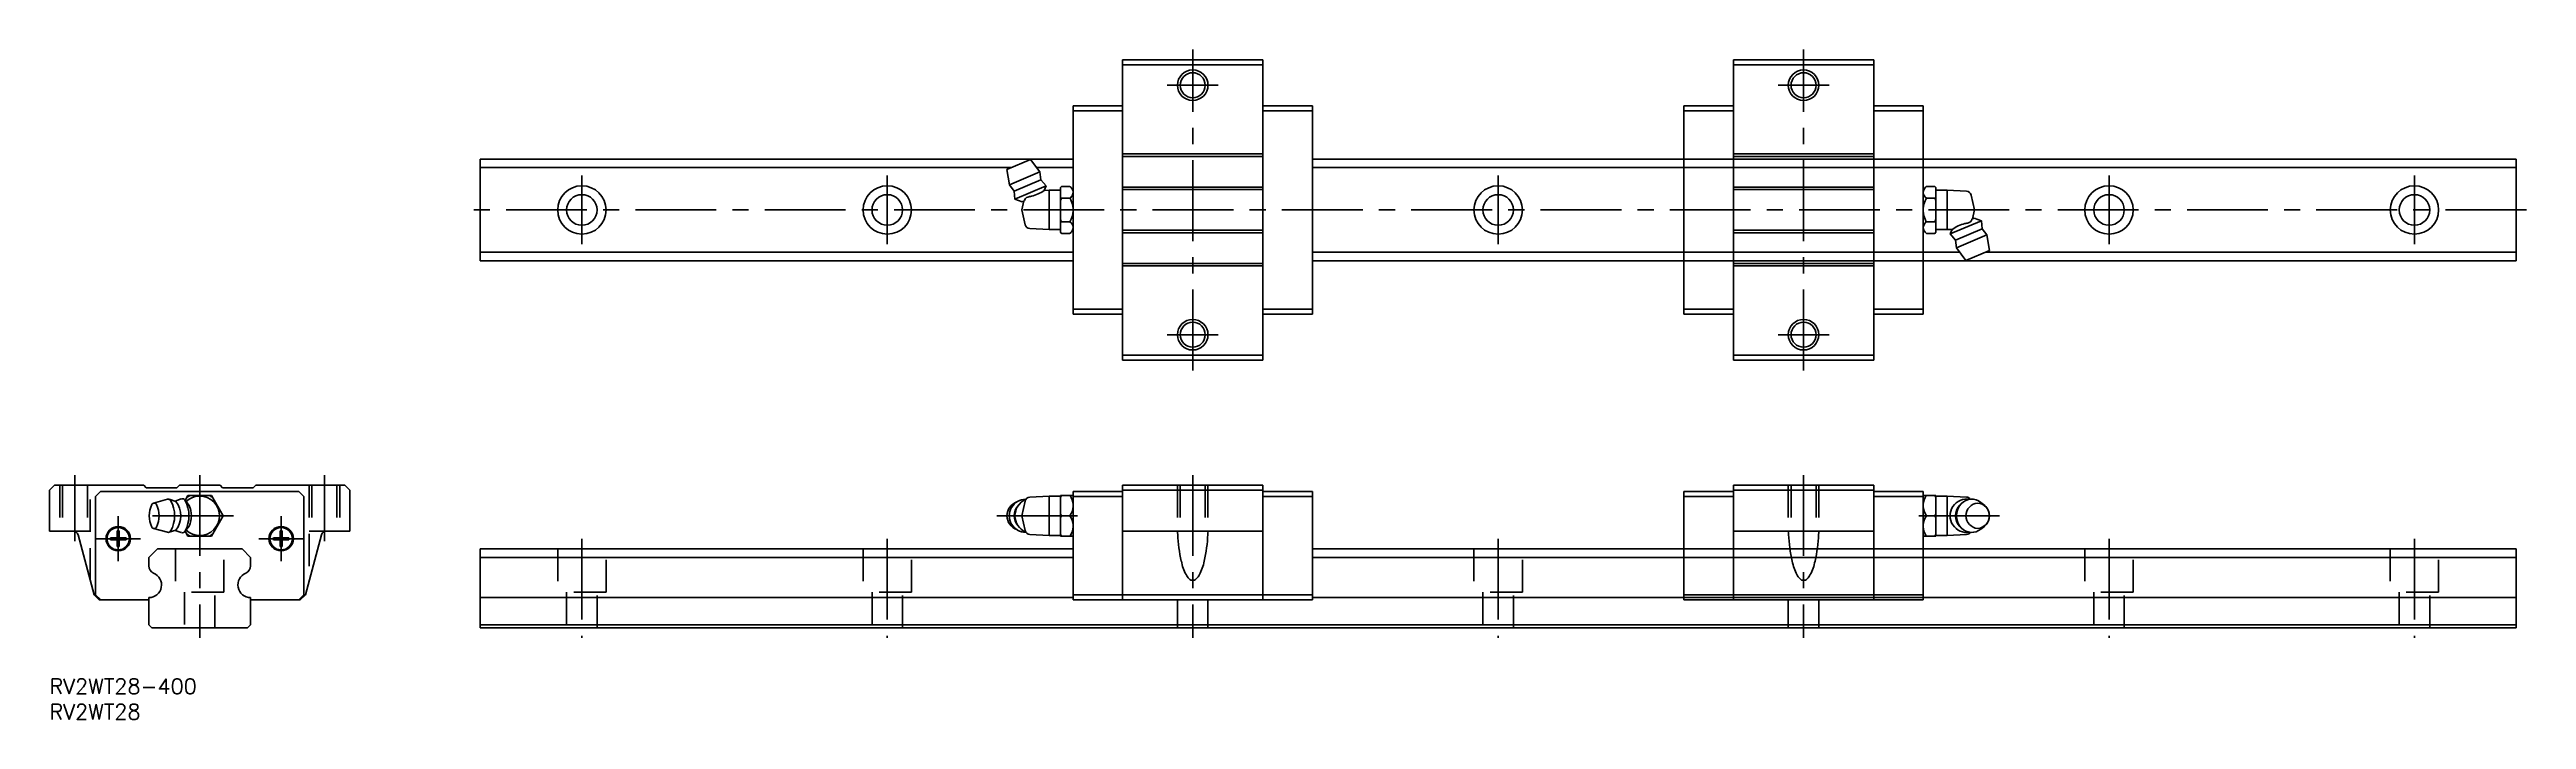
# Model space of a CAD drawing. Extents: x 0 to 487, y -8 to 124.
import ezdxf

# ---------------------------------------------------------------- set-up
doc = ezdxf.new("R2010")
doc.units = 0
doc.header["$LTSCALE"] = 0.5
doc.linetypes.add('CENTER', pattern=[50.8, 31.75, -6.35, 6.35, -6.35])
doc.linetypes.add('DASHED', pattern=[19.05, 12.7, -6.35])
for name, color, linetype in [('MSM_CENTER', 1, 'CENTER'), ('MSM_CONTINUOUS', 7, 'CONTINUOUS'), ('MSM_DASHED', 4, 'DASHED'), ('MSM_NARROW', 5, 'CONTINUOUS'), ('MSM_PART_NUMBER', 7, 'CONTINUOUS')]:
    doc.layers.add(name, color=color, linetype=linetype)
doc.styles.get("Standard").update_dxf_attribs({"font": 'txt.shx', "height": 2, "bigfont": 'bigfont.shx'})

# ---------------------------------------------------------------- blocks, each defined once
blk = doc.blocks.new('*U50')
at = {"layer": 'MSM_PART_NUMBER'}
blk.add_text('RV2WT28-400', height=3, dxfattribs=at).set_placement((0, -3))
blk = doc.blocks.new('*U51')
at = {"layer": 'MSM_PART_NUMBER'}
blk.add_text('RV2WT28', height=3, dxfattribs=at).set_placement((0, -8))

msp = doc.modelspace()

# ---------------------------------------------------------------- linework, layer by layer
at = {"layer": 'MSM_CENTER'}
for p, q in [((224.57, 60.56), (224.57, 123.56)), ((344.57, 60.56), (344.57, 123.56)), ((219.57, 116.56), (229.57, 116.56)), ((349.57, 116.56), (339.57, 116.56)), ((104.57, 85.31), (104.57, 98.81)), ((164.57, 85.31), (164.57, 98.81)), ((284.57, 85.31), (284.57, 98.81)), ((404.57, 85.31), (404.57, 98.81)), ((464.57, 85.31), (464.57, 98.81)), ((486.57, 92.06), (82.57, 92.06)), ((219.57, 67.56), (229.57, 67.56)), ((349.57, 67.56), (339.57, 67.56)), ((5, 40), (5, 27)), ((29.5, 40), (29.5, 8)), ((54, 40), (54, 27)), ((224.57, 40), (224.57, 8)), ((344.57, 40), (344.57, 8)), ((13.5, 23.1), (13.5, 31.9)), ((36.11, 32), (17.6, 32)), ((45.5, 23.1), (45.5, 31.9)), ((186.07, 32), (203.07, 32)), ((383.07, 32), (366.07, 32)), ((9.1, 27.5), (17.9, 27.5)), ((41.1, 27.5), (49.9, 27.5)), ((104.57, 27.5), (104.57, 8)), ((164.57, 27.5), (164.57, 8)), ((284.57, 27.5), (284.57, 8)), ((404.57, 27.5), (404.57, 8)), ((464.57, 27.5), (464.57, 8))]:
    msp.add_line(p, q, dxfattribs=at)
at = {"layer": 'MSM_CONTINUOUS'}
for p, q in [((210.77, 121.56), (238.37, 121.56)), ((210.77, 62.56), (210.77, 121.56)), ((210.77, 120.56), (238.37, 120.56)), ((238.37, 62.56), (238.37, 121.56)), ((358.37, 121.56), (330.77, 121.56)), ((330.77, 62.56), (330.77, 121.56)), ((358.37, 120.56), (330.77, 120.56)), ((358.37, 62.56), (358.37, 121.56)), ((201.07, 71.61), (201.07, 112.51)), ((201.07, 112.51), (210.77, 112.51)), ((248.07, 112.51), (238.37, 112.51)), ((248.07, 71.61), (248.07, 112.51)), ((321.07, 112.51), (330.77, 112.51)), ((321.07, 71.61), (321.07, 112.51)), ((368.07, 112.51), (358.37, 112.51)), ((368.07, 71.61), (368.07, 112.51)), ((201.07, 111.52), (210.77, 111.52)), ((248.07, 111.52), (238.37, 111.52)), ((321.07, 111.52), (330.77, 111.52)), ((368.07, 111.52), (358.37, 111.52)), ((210.77, 103.06), (238.37, 103.06)), ((210.77, 102.56), (238.37, 102.56)), ((358.37, 103.06), (330.77, 103.06)), ((358.37, 102.56), (330.77, 102.56)), ((201.07, 102.06), (84.57, 102.06)), ((84.57, 102.06), (84.57, 82.06)), ((188.9, 100.38), (84.57, 100.38)), ((188.07, 100.03), (192.68, 101.98)), ((188.07, 100.03), (188.55, 96.97)), ((188.55, 96.97), (194.55, 99.52)), ((189.52, 95.76), (194.74, 97.97)), ((194.55, 99.52), (192.68, 101.98)), ((201.07, 100.38), (193.89, 100.38)), ((194.74, 97.97), (194.55, 99.52)), ((195.79, 96.79), (194.74, 97.97)), ((484.57, 102.06), (248.07, 102.06)), ((484.57, 100.38), (248.07, 100.38)), ((484.57, 102.06), (484.57, 82.06)), ((188.55, 96.97), (189.52, 95.76)), ((189.52, 95.76), (189.64, 94.18)), ((189.64, 94.18), (195.79, 96.79)), ((189.64, 94.18), (191.04, 93.68)), ((191.38, 93.83), (190.97, 92.06)), ((191.04, 93.68), (191.51, 93.88)), ((195.38, 95.88), (195.79, 96.79)), ((196.37, 95.94), (195.38, 95.88)), ((198.57, 95.94), (196.37, 95.94)), ((196.37, 95.94), (196.37, 88.19)), ((198.79, 96.68), (198.57, 96.46)), ((198.57, 96.45), (198.79, 96.68)), ((198.57, 96.46), (198.57, 87.66)), ((198.79, 94.37), (198.57, 94.6)), ((198.57, 93.91), (198.79, 94.37)), ((198.79, 96.68), (200.46, 96.68)), ((198.79, 94.37), (200.46, 94.37)), ((201.07, 96.06), (200.46, 96.68)), ((210.77, 96.56), (238.37, 96.56)), ((210.77, 96.06), (238.37, 96.06)), ((358.37, 96.56), (330.77, 96.56)), ((358.37, 96.06), (330.77, 96.06)), ((368.69, 96.68), (368.07, 96.06)), ((370.36, 96.68), (368.69, 96.68)), ((370.36, 94.37), (368.69, 94.37)), ((370.57, 96.46), (370.36, 96.68)), ((370.36, 96.68), (370.57, 96.45)), ((370.57, 94.6), (370.36, 94.37)), ((370.57, 87.66), (370.57, 96.46)), ((372.77, 95.94), (370.57, 95.94)), ((372.77, 88.19), (372.77, 95.94)), ((376.58, 95.74), (372.77, 95.94)), ((378.17, 92.06), (377.5, 94.97)), ((190.97, 92.06), (191.64, 89.16)), ((192.57, 88.39), (196.37, 88.19)), ((196.37, 88.19), (198.57, 88.19)), ((198.57, 89.53), (198.79, 89.76)), ((198.79, 87.45), (198.57, 87.68)), ((198.57, 87.66), (198.79, 87.45)), ((198.79, 89.76), (200.46, 89.76)), ((200.46, 87.45), (201.07, 88.06)), ((210.77, 88.06), (238.37, 88.06)), ((358.37, 88.06), (330.77, 88.06)), ((368.07, 88.06), (368.69, 87.45)), ((370.36, 89.76), (368.69, 89.76)), ((370.57, 90.22), (370.36, 89.76)), ((370.36, 89.76), (370.57, 89.53)), ((370.57, 87.68), (370.36, 87.45)), ((370.36, 87.45), (370.57, 87.66)), ((370.57, 88.19), (372.77, 88.19)), ((372.77, 88.19), (373.77, 88.24)), ((379.5, 89.95), (373.35, 87.34)), ((373.77, 88.24), (373.35, 87.34)), ((379.62, 88.37), (374.4, 86.15)), ((378.11, 90.44), (377.64, 90.24)), ((377.77, 90.3), (378.17, 92.06)), ((379.5, 89.95), (378.11, 90.44)), ((379.62, 88.37), (379.5, 89.95)), ((380.6, 87.16), (379.62, 88.37)), ((201.07, 83.75), (84.57, 83.75)), ((198.79, 87.45), (200.46, 87.45)), ((210.77, 87.56), (238.37, 87.56)), ((375.25, 83.75), (248.07, 83.75)), ((358.37, 87.56), (330.77, 87.56)), ((370.36, 87.45), (368.69, 87.45)), ((373.35, 87.34), (374.4, 86.15)), ((374.4, 86.15), (374.6, 84.61)), ((380.6, 87.16), (374.6, 84.61)), ((374.6, 84.61), (376.47, 82.14)), ((381.07, 84.1), (376.47, 82.14)), ((484.57, 83.75), (380.25, 83.75)), ((381.07, 84.1), (380.6, 87.16)), ((201.07, 82.06), (84.57, 82.06)), ((210.77, 81.56), (238.37, 81.56)), ((210.77, 81.06), (238.37, 81.06)), ((484.57, 82.06), (248.07, 82.06)), ((358.37, 81.56), (330.77, 81.56)), ((358.37, 81.06), (330.77, 81.06)), ((201.07, 72.6), (210.77, 72.6)), ((201.07, 71.61), (210.77, 71.61)), ((248.07, 72.6), (238.37, 72.6)), ((248.07, 71.61), (238.37, 71.61)), ((321.07, 72.6), (330.77, 72.6)), ((321.07, 71.61), (330.77, 71.61)), ((368.07, 72.6), (358.37, 72.6)), ((368.07, 71.61), (358.37, 71.61)), ((210.77, 63.56), (238.37, 63.56)), ((358.37, 63.56), (330.77, 63.56)), ((210.77, 62.56), (238.37, 62.56)), ((358.37, 62.56), (330.77, 62.56)), ((1, 38), (0, 37)), ((0, 37), (0, 29)), ((18.5, 38), (1, 38)), ((10.04, 36.8), (9.05, 35.81)), ((9.05, 35.81), (9.05, 16.5)), ((48.96, 36.8), (10.04, 36.8)), ((19, 37.5), (18.5, 38)), ((25, 37.5), (19, 37.5)), ((20.42, 34.48), (23.18, 35.24)), ((23.48, 35.24), (24.84, 34.82)), ((24.7, 34.86), (25.89, 35.3)), ((25.5, 38), (25, 37.5)), ((33.5, 38), (25.5, 38)), ((26.56, 35.11), (27.41, 34.01)), ((27.19, 35.99), (26.63, 35.02)), ((31.81, 35.99), (27.19, 35.99)), ((34.11, 32), (31.81, 35.99)), ((34, 37.5), (33.5, 38)), ((40, 37.5), (34, 37.5)), ((40.5, 38), (40, 37.5)), ((58, 38), (40.5, 38)), ((49.95, 35.81), (48.96, 36.8)), ((49.95, 16.5), (49.95, 35.81)), ((59, 37), (58, 38)), ((59, 29), (59, 37)), ((191.64, 34.9), (190.97, 32)), ((196.37, 35.87), (192.57, 35.68)), ((198.57, 35.87), (196.37, 35.87)), ((196.37, 35.87), (196.37, 28.12)), ((198.57, 35.99), (198.57, 28)), ((201.07, 35.99), (198.57, 35.99)), ((198.57, 35.59), (198.79, 35.99)), ((201.07, 36.8), (210.77, 36.8)), ((201.07, 15.5), (201.07, 36.8)), ((201.07, 35.81), (210.77, 35.81)), ((210.77, 38), (238.37, 38)), ((210.77, 15.5), (210.77, 38)), ((210.77, 37), (238.37, 37)), ((238.37, 15.5), (238.37, 38)), ((248.07, 36.8), (238.37, 36.8)), ((248.07, 35.81), (238.37, 35.81)), ((248.07, 15.5), (248.07, 36.8)), ((321.07, 15.5), (321.07, 36.8)), ((321.07, 36.8), (330.77, 36.8)), ((321.07, 35.81), (330.77, 35.81)), ((330.77, 15.5), (330.77, 38)), ((358.37, 38), (330.77, 38)), ((358.37, 37), (330.77, 37)), ((358.37, 15.5), (358.37, 38)), ((368.07, 36.8), (358.37, 36.8)), ((368.07, 35.81), (358.37, 35.81)), ((368.07, 15.5), (368.07, 36.8)), ((370.57, 35.99), (368.07, 35.99)), ((370.36, 35.99), (370.57, 35.59)), ((370.57, 28), (370.57, 35.99)), ((372.77, 35.87), (370.57, 35.87)), ((372.77, 28.12), (372.77, 35.87)), ((376.58, 35.68), (372.77, 35.87)), ((375.6, 34.43), (375.27, 34.11)), ((380.15, 34.01), (379.39, 34.62)), ((20.42, 29.52), (23.18, 28.76)), ((26.56, 28.89), (27.41, 29.99)), ((31.81, 28), (34.11, 32)), ((190.97, 32), (191.64, 29.1)), ((198.79, 32), (198.57, 32.4)), ((198.57, 31.6), (198.79, 32)), ((198.79, 32), (200.46, 32)), ((201.07, 30.2), (201.07, 30.18)), ((370.36, 32), (368.69, 32)), ((370.57, 32.4), (370.36, 32)), ((370.36, 32), (370.57, 31.6)), ((375.27, 29.89), (375.6, 29.57)), ((379.39, 29.38), (380.15, 29.99)), ((0, 29), (4.63, 29)), ((5.6, 28.26), (8.75, 16.5)), ((13.3, 27.7), (11.97, 27.7)), ((11.97, 27.3), (13.3, 27.3)), ((13.3, 29.03), (13.3, 27.7)), ((13.3, 27.3), (13.3, 25.97)), ((13.7, 27.7), (13.7, 29.03)), ((15.03, 27.7), (13.7, 27.7)), ((13.7, 27.3), (15.03, 27.3)), ((13.7, 25.97), (13.7, 27.3)), ((19.5, 23.82), (21.18, 25.5)), ((21.18, 25.5), (37.82, 25.5)), ((23.48, 28.76), (24.84, 29.18)), ((24.7, 29.14), (25.89, 28.7)), ((26.63, 28.98), (27.19, 28)), ((27.19, 28), (31.81, 28)), ((37.82, 25.5), (39.5, 23.82)), ((45.3, 27.7), (43.97, 27.7)), ((43.97, 27.3), (45.3, 27.3)), ((45.3, 29.03), (45.3, 27.7)), ((45.3, 27.3), (45.3, 25.97)), ((45.7, 27.7), (45.7, 29.03)), ((47.03, 27.7), (45.7, 27.7)), ((45.7, 25.97), (45.7, 27.3)), ((45.7, 27.3), (47.03, 27.3)), ((50.25, 16.5), (53.4, 28.26)), ((54.37, 29), (59, 29)), ((84.57, 25.5), (84.57, 10)), ((201.07, 25.5), (84.57, 25.5)), ((192.57, 28.32), (196.37, 28.12)), ((196.37, 28.12), (198.57, 28.12)), ((198.79, 28), (198.57, 28.41)), ((198.57, 28), (201.07, 28)), ((210.77, 29), (238.37, 29)), ((484.57, 25.5), (248.07, 25.5)), ((358.37, 29), (330.77, 29)), ((368.07, 28), (370.57, 28)), ((370.57, 28.41), (370.36, 28)), ((370.57, 28.12), (372.77, 28.12)), ((372.77, 28.12), (376.58, 28.32)), ((484.57, 25.5), (484.57, 10)), ((19.5, 22.14), (19.5, 23.82)), ((39.5, 23.82), (39.5, 22.14)), ((201.07, 23.82), (84.57, 23.82)), ((484.57, 23.82), (248.07, 23.82)), ((8.75, 16.5), (9.75, 15.5)), ((9.05, 16.5), (10.05, 15.5)), ((9.75, 15.5), (19.5, 15.5)), ((19.5, 10.6), (19.5, 15.93)), ((39.5, 15.93), (39.5, 10.6)), ((39.5, 15.5), (49.25, 15.5)), ((48.95, 15.5), (49.95, 16.5)), ((49.25, 15.5), (50.25, 16.5)), ((201.07, 15.93), (84.57, 15.93)), ((248.07, 16.5), (201.07, 16.5)), ((248.07, 15.5), (201.07, 15.5)), ((484.57, 15.93), (248.07, 15.93)), ((321.07, 16.5), (368.07, 16.5)), ((321.07, 15.5), (368.07, 15.5)), ((20.1, 10), (19.5, 10.6)), ((38.9, 10), (20.1, 10)), ((39.5, 10.6), (38.9, 10)), ((484.57, 10.6), (84.57, 10.6)), ((484.57, 10), (84.57, 10))]:
    msp.add_line(p, q, dxfattribs=at)
for centre, radius in [((224.57, 116.56), 2.46), ((344.57, 116.56), 2.46), ((104.57, 92.06), 4.75), ((104.57, 92.06), 3), ((164.57, 92.06), 4.75), ((164.57, 92.06), 3), ((284.57, 92.06), 4.75), ((284.57, 92.06), 3), ((404.57, 92.06), 4.75), ((404.57, 92.06), 3), ((464.57, 92.06), 4.75), ((464.57, 92.06), 3), ((224.57, 67.56), 2.46), ((344.57, 67.56), 2.46), ((13.5, 27.5), 2.4), ((13.5, 27.5), 2.2), ((45.5, 27.5), 2.4), ((45.5, 27.5), 2.2)]:
    msp.add_circle(centre, radius, dxfattribs=at)
for centre, radius, start, end in [((192.44, 93.67), 0.956, 105.3988, 166.8653), ((193.26, 91.58), 3.2, 96.679, 109.6393), ((191.23, 101.73), 7.17, 283.3701, 305.3794), ((198.63, 94.77), 2.65, 29.7819, 46.2075), ((198.73, 96.2), 2.52, 313.5104, 332.3629), ((195.66, 91.83), 5.44, 4.5825, 27.8682), ((199.86, 95.48), 1.22, 6.5411, 29.2403), ((199.95, 95.54), 1.13, 333.1506, 354.166), ((369.2, 95.51), 1.13, 153.1506, 174.166), ((369.82, 95.73), 1.77, 190.096, 230.304), ((373.01, 91.97), 4.94, 150.9471, 176.6022), ((370.42, 94.85), 2.52, 133.5104, 152.3629), ((363.53, 90.95), 7.64, 22.8152, 26.6361), ((376.53, 94.74), 1, 13, 87), ((192.62, 89.39), 1, 193, 267), ((205.61, 93.18), 7.64, 202.8152, 206.6361), ((196.14, 92.16), 4.94, 330.9471, 356.6022), ((199.33, 88.39), 1.77, 10.096, 50.304), ((198.73, 89.28), 2.52, 313.5104, 332.3629), ((199.95, 88.62), 1.13, 333.1506, 354.166), ((373.49, 92.3), 5.44, 184.5825, 207.8682), ((369.2, 88.59), 1.13, 153.1506, 174.166), ((369.29, 88.64), 1.22, 186.5411, 209.2403), ((370.42, 87.93), 2.52, 133.5104, 152.3629), ((370.52, 89.36), 2.65, 209.7819, 226.2075), ((377.92, 82.4), 7.17, 103.3701, 125.3794), ((375.89, 92.55), 3.2, 276.679, 289.6393), ((376.71, 90.46), 0.956, 285.3988, 346.8653), ((24.69, 32), 5.1, 154.2008, 205.7992), ((20.55, 34.01), 0.495, 25.5518, 154.4482), ((16.41, 32), 5.1, 334.2008, 25.7992), ((23.32, 34.73), 0.525, 29.5122, 105.3259), ((18.49, 32), 6.08, 330.505, 29.495), ((21.16, 32), 4.63, 322.579, 37.421), ((26.1, 34.75), 0.589, 27.8192, 110.3634), ((20.97, 32), 6.41, 331.842, 28.158), ((29.5, 32), 3.88, 226.0602, 133.9398), ((29.5, 32), 4.4, 114.7758, 125.2242), ((29.5, 32), 4.4, 54.7758, 65.2242), ((190.95, 32), 2.87, 108.8608, 251.1392), ((191.79, 32), 3.25, 89.9527, 270.0473), ((193.08, 32), 3.44, 112.8703, 247.1297), ((192.62, 34.68), 1, 93, 167), ((196.91, 33.79), 4.19, 5.281, 31.8664), ((372.24, 33.79), 4.19, 148.1336, 174.719), ((376.63, 32), 3.28, 79.9989, 279.9811), ((377.41, 32), 3, 135.3097, 224.6903), ((378.05, 32), 3.45, 135.3097, 224.6903), ((377.6, 32.44), 2.82, 50.5115, 135.1711), ((378.98, 32), 2.51, 94.7406, 265.2594), ((376.53, 34.68), 1, 34.8776, 87), ((378.56, 32), 2.51, 274.7406, 85.2594), ((20.55, 29.99), 0.495, 205.5521, 334.4479), ((23.35, 32), 4.53, 333.67, 26.33), ((29.5, 32), 4.4, 354.7758, 5.2242), ((192.55, 32), 3.03, 137.3434, 222.6566), ((197.02, 34.17), 4.06, 327.7209, 354.9534), ((197.02, 29.83), 4.06, 5.0466, 32.2791), ((196.91, 30.21), 4.19, 328.1336, 354.719), ((372.12, 34.17), 4.06, 184.8562, 212.2911), ((372.12, 29.83), 4.06, 147.7089, 175.1438), ((372.24, 30.21), 4.19, 185.281, 211.8664), ((377.6, 31.56), 2.82, 224.8289, 309.4885), ((378.44, 32), 2.63, 310.355, 49.645), ((4.63, 28), 1, 15, 90), ((13.5, 27.5), 1.54, 172.5379, 187.4621), ((13.5, 27.5), 1.54, 82.5379, 97.4621), ((13.5, 27.5), 1.54, 262.5379, 277.4621), ((13.5, 27.5), 1.54, 352.5379, 7.4621), ((23.32, 29.27), 0.525, 254.6741, 330.4878), ((26.1, 29.25), 0.589, 249.6365, 332.1807), ((29.5, 32), 4.4, 234.7758, 245.2242), ((29.5, 32), 4.4, 294.7758, 305.2242), ((45.5, 27.5), 1.54, 172.5379, 187.4621), ((45.5, 27.5), 1.54, 82.5379, 97.4621), ((45.5, 27.5), 1.54, 262.5379, 277.4621), ((45.5, 27.5), 1.54, 352.5379, 7.4621), ((54.37, 28), 1, 90, 165), ((192.62, 29.32), 1, 193, 267), ((221.61, 28.97), 0.0374, 113.0915, 193.9387), ((222.05, 28.93), 0.478, 176.3384, 184.0047), ((212.71, 27.76), 8.93, 3.7297, 7.3102), ((249.37, 29.34), 27.76, 182.0693, 193.0466), ((199.78, 29.34), 27.76, 346.9534, 357.9307), ((236.43, 27.76), 8.93, 172.6898, 176.2703), ((227.54, 28.97), 0.0374, 346.0613, 66.9085), ((227.1, 28.93), 0.478, 355.9953, 3.6616), ((341.61, 28.97), 0.0374, 113.0915, 193.9387), ((342.05, 28.93), 0.478, 176.3384, 184.0047), ((332.71, 27.76), 8.93, 3.7297, 7.3102), ((369.37, 29.34), 27.76, 182.0693, 193.0466), ((319.78, 29.34), 27.76, 346.9534, 357.9307), ((356.43, 27.76), 8.93, 172.6898, 176.2703), ((347.54, 28.97), 0.0374, 346.0613, 66.9085), ((347.1, 28.93), 0.478, 355.9953, 3.6616), ((376.53, 29.32), 1, 273, 325.1224), ((21, 22.14), 1.5, 180, 247.9757), ((19.5, 18.43), 2.5, 270, 67.9757), ((39.5, 18.43), 2.5, 112.0243, 270), ((38, 22.14), 1.5, 292.0243, 0), ((231.82, 24.95), 9.67, 191.1992, 207.8102), ((226.38, 22.09), 3.53, 207.9366, 224.8051), ((224.57, 20.27), 0.966, 223.5574, 316.3811), ((222.77, 22.09), 3.53, 315.1949, 332.0634), ((217.33, 24.95), 9.67, 332.1898, 348.8008), ((351.82, 24.95), 9.67, 191.1992, 207.8102), ((346.38, 22.09), 3.53, 207.9366, 224.8051), ((344.57, 20.27), 0.966, 223.6189, 316.4426), ((342.77, 22.09), 3.53, 315.1949, 332.0634), ((337.33, 24.95), 9.67, 332.1898, 348.8008)]:
    msp.add_arc(centre, radius, start, end, dxfattribs=at)
at = {"layer": 'MSM_DASHED'}
for p, q in [((2, 38), (2, 29)), ((2.54, 38), (2.54, 29)), ((7.46, 38), (7.46, 29)), ((8, 19.3), (8, 38)), ((51, 38), (51, 19.3)), ((51.54, 38), (51.54, 29)), ((56.46, 38), (56.46, 29)), ((57, 38), (57, 29)), ((221.57, 38), (221.57, 29)), ((222.12, 38), (222.12, 29)), ((227.03, 38), (227.03, 29)), ((227.57, 38), (227.57, 29)), ((341.57, 38), (341.57, 29)), ((342.12, 38), (342.12, 29)), ((347.03, 38), (347.03, 29)), ((347.57, 38), (347.57, 29)), ((8, 29), (4.63, 29)), ((24.75, 25.5), (24.75, 17)), ((34.25, 17), (34.25, 25.5)), ((54.37, 29), (51, 29)), ((99.82, 25.5), (99.82, 17)), ((109.32, 17), (109.32, 25.5)), ((159.82, 25.5), (159.82, 17)), ((169.32, 17), (169.32, 25.5)), ((279.82, 25.5), (279.82, 17)), ((289.32, 17), (289.32, 25.5)), ((399.82, 25.5), (399.82, 17)), ((409.32, 17), (409.32, 25.5)), ((459.82, 25.5), (459.82, 17)), ((469.32, 17), (469.32, 25.5)), ((34.25, 17), (24.75, 17)), ((26.5, 17), (26.5, 10)), ((32.5, 10), (32.5, 17)), ((109.32, 17), (99.82, 17)), ((101.57, 17), (101.57, 10)), ((107.57, 10), (107.57, 17)), ((169.32, 17), (159.82, 17)), ((161.57, 17), (161.57, 10)), ((167.57, 10), (167.57, 17)), ((221.57, 15.5), (221.57, 10)), ((227.57, 10), (227.57, 15.5)), ((289.32, 17), (279.82, 17)), ((281.57, 17), (281.57, 10)), ((287.57, 10), (287.57, 17)), ((341.57, 10), (341.57, 15.5)), ((347.57, 15.5), (347.57, 10)), ((409.32, 17), (399.82, 17)), ((401.57, 17), (401.57, 10)), ((407.57, 10), (407.57, 17)), ((469.32, 17), (459.82, 17)), ((461.57, 17), (461.57, 10)), ((467.57, 10), (467.57, 17))]:
    msp.add_line(p, q, dxfattribs=at)
at = {"layer": 'MSM_NARROW'}
for centre in [(224.57, 116.56), (344.57, 116.56), (224.57, 67.56), (344.57, 67.56)]:
    msp.add_circle(centre, 3, dxfattribs=at)

# ---------------------------------------------------------------- block references
at = {"layer": 'MSM_CONTINUOUS'}
for name in ['*U50', '*U51']:
    msp.add_blockref(name, (0, 0), dxfattribs=at)

doc.saveas('drawing.dxf')
